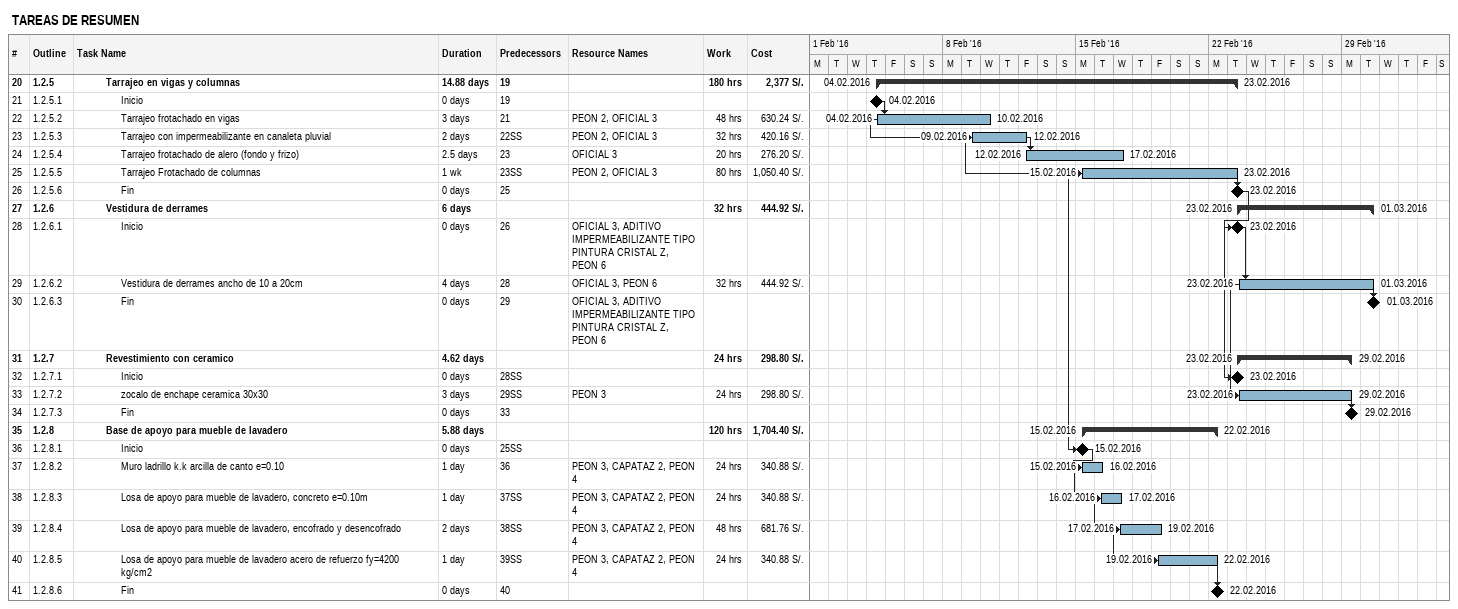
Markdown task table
TAREAS DE RESUMEN

| ID | WBS | Task | Duration | Start | Finish | Predecessors | Resources | Work (h) | Cost (S/.) |
|---|---|---|---|---|---|---|---|---|---|
| 20 | 1.2.5 | **Tarrajeo en vigas y columnas** | 14.88d | 2016-02-04 | 2016-02-23 | 19 |  | 180 | 2377 |
| 21 | 1.2.5.1 | Inicio | 0d | 2016-02-04 | 2016-02-04 | 19 |  |  |  |
| 22 | 1.2.5.2 | Tarrajeo frotachado en vigas | 3d | 2016-02-04 | 2016-02-10 | 21 | PEON 2, OFICIAL 3 | 48 | 630.24 |
| 23 | 1.2.5.3 | Tarrajeo con impermeabilizante en canaleta pluvial | 2d | 2016-02-09 | 2016-02-12 | 22SS | PEON 2, OFICIAL 3 | 32 | 420.16 |
| 24 | 1.2.5.4 | Tarrajeo frotachado de alero (fondo y frizo) | 2.5d | 2016-02-12 | 2016-02-17 | 23 | OFICIAL 3 | 20 | 276.20 |
| 25 | 1.2.5.5 | Tarrajeo Frotachado de columnas | 1w | 2016-02-15 | 2016-02-23 | 23SS | PEON 2, OFICIAL 3 | 80 | 1050.40 |
| 26 | 1.2.5.6 | Fin | 0d | 2016-02-23 | 2016-02-23 | 25 |  |  |  |
| 27 | 1.2.6 | **Vestidura de derrames** | 6d | 2016-02-23 | 2016-03-01 |  |  | 32 | 444.92 |
| 28 | 1.2.6.1 | Inicio | 0d | 2016-02-23 | 2016-02-23 | 26 | OFICIAL 3, ADITIVO IMPERMEABILIZANTE TIPO PINTURA CRISTAL Z, PEON 6 |  |  |
| 29 | 1.2.6.2 | Vestidura de derrames ancho de 10 a 20cm | 4d | 2016-02-23 | 2016-03-01 | 28 | OFICIAL 3, PEON 6 | 32 | 444.92 |
| 30 | 1.2.6.3 | Fin | 0d | 2016-03-01 | 2016-03-01 | 29 | OFICIAL 3, ADITIVO IMPERMEABILIZANTE TIPO PINTURA CRISTAL Z, PEON 6 |  |  |
| 31 | 1.2.7 | **Revestimiento con ceramico** | 4.62d | 2016-02-23 | 2016-02-29 |  |  | 24 | 298.80 |
| 32 | 1.2.7.1 | Inicio | 0d | 2016-02-23 | 2016-02-23 | 28SS |  |  |  |
| 33 | 1.2.7.2 | zocalo de enchape ceramica 30x30 | 3d | 2016-02-23 | 2016-02-29 | 29SS | PEON 3 | 24 | 298.80 |
| 34 | 1.2.7.3 | Fin | 0d | 2016-02-29 | 2016-02-29 | 33 |  |  |  |
| 35 | 1.2.8 | **Base de apoyo para mueble de lavadero** | 5.88d | 2016-02-15 | 2016-02-22 |  |  | 120 | 1704.40 |
| 36 | 1.2.8.1 | Inicio | 0d | 2016-02-15 | 2016-02-15 | 25SS |  |  |  |
| 37 | 1.2.8.2 | Muro ladrillo k.k arcilla de canto e=0.10 | 1d | 2016-02-15 | 2016-02-16 | 36 | PEON 3, CAPATAZ 2, PEON 4 | 24 | 340.88 |
| 38 | 1.2.8.3 | Losa de apoyo para mueble de lavadero, concreto e=0.10m | 1d | 2016-02-16 | 2016-02-17 | 37SS | PEON 3, CAPATAZ 2, PEON 4 | 24 | 340.88 |
| 39 | 1.2.8.4 | Losa de apoyo para mueble de lavadero, encofrado y desencofrado | 2d | 2016-02-17 | 2016-02-19 | 38SS | PEON 3, CAPATAZ 2, PEON 4 | 48 | 681.76 |
| 40 | 1.2.8.5 | Losa de apoyo para mueble de lavadero acero de refuerzo fy=4200 kg/cm2 | 1d | 2016-02-19 | 2016-02-22 | 39SS | PEON 3, CAPATAZ 2, PEON 4 | 24 | 340.88 |
| 41 | 1.2.8.6 | Fin | 0d | 2016-02-22 | 2016-02-22 | 40 |  |  |  |
